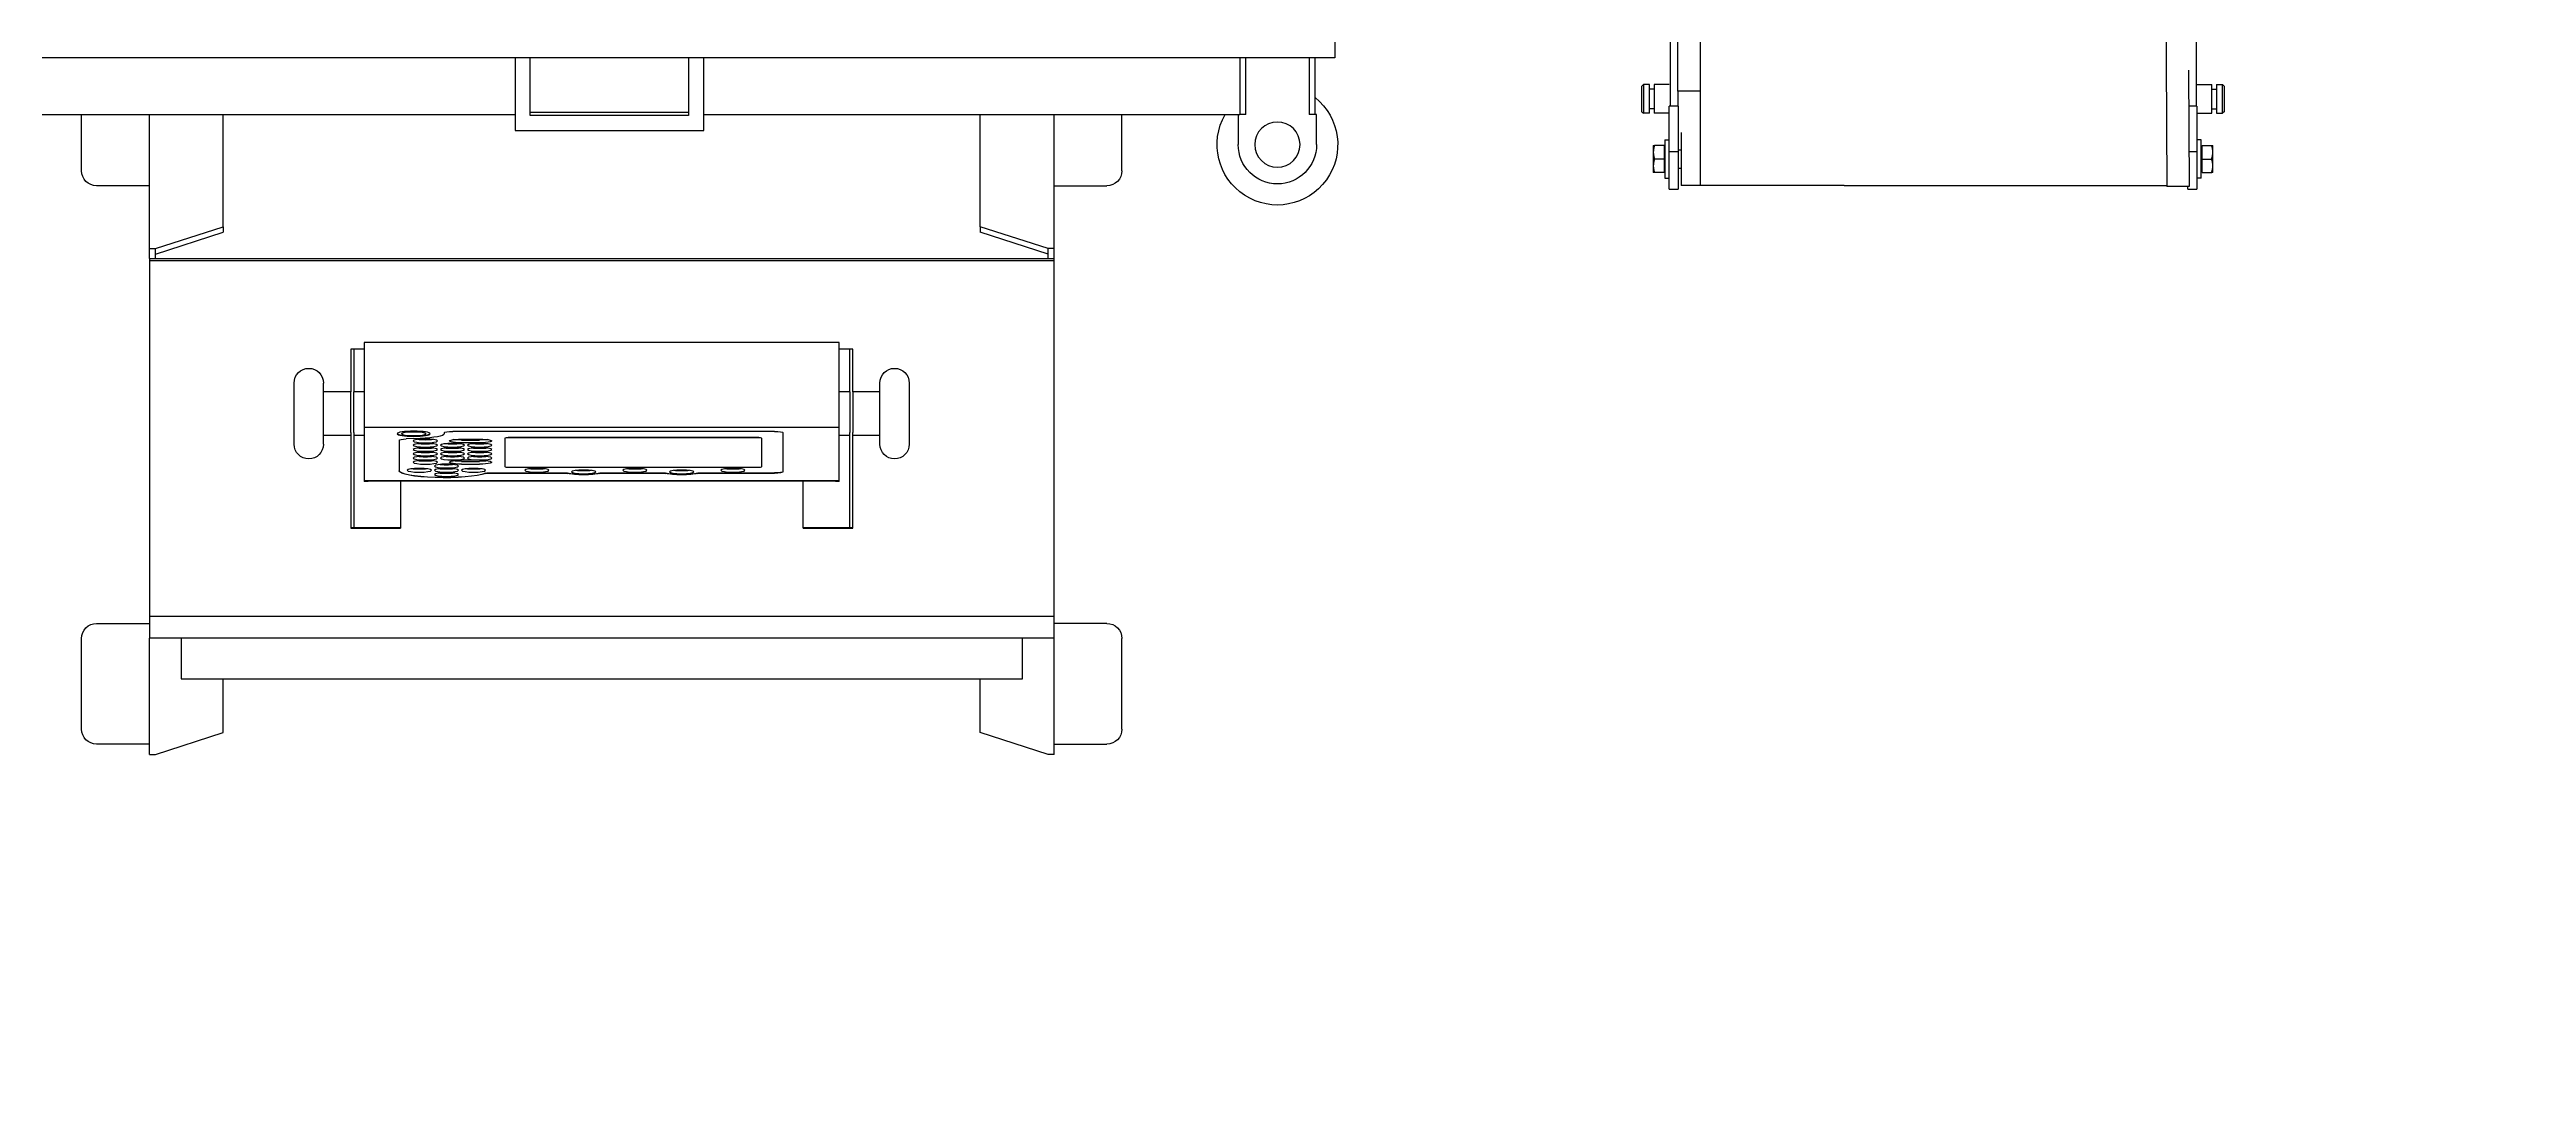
# Model space of a CAD drawing. Header units: inches. Extents: x -955375 to 106222, y -96450 to 64845.
# Drawn here: x 13323 to 14966, y 24587 to 25274 of the extents above; entities that cross this region are included whole.
import ezdxf

# ---------------------------------------------------------------- set-up
doc = ezdxf.new("R2010")
doc.units = ezdxf.units.IN
doc.header["$MEASUREMENT"] = 0
doc.linetypes.add('CONTINUA', pattern=[0])
doc.linetypes.add('SLD-Continua', pattern=[0])
doc.layers.add('ACHUTECH', color=24, linetype='Continuous', lineweight=18)
for name, color, linetype in [('DIBUJO', 2, 'Continuous'), ('SP-EQUIPO_NUEVO', 144, 'SLD-Continua'), ('SP-TRANSPORTADOR_NUEVO', 102, 'SLD-Continua')]:
    doc.layers.add(name, color=color, linetype=linetype)
doc.styles.get("Standard").update_dxf_attribs({"font": 'isocp2.shx'})
doc.dimstyles.new('SUPERPEQUEÑA', dxfattribs={"dimtxt": 0.1, "dimasz": 0.05, "dimexe": 0.1, "dimexo": 0.15, "dimgap": 0.05, "dimtad": 1, "dimzin": 0, "dimdsep": 46, "dimtxsty": 'Standard', "dimblk1": 'CRUZZ', "dimblk2": 'CRUZZ', "dimsah": 1, "dimcen": 0.03, "dimse1": 1, "dimse2": 1, "dimclrd": 109, "dimclre": 4, "dimclrt": 173, "dimadec": 0, "dimazin": 0, "dimtfac": 1, "dimtix": 1, "dimtmove": 1, "dimatfit": 3, "dimldrblk": 'CRUZZ', "dimfxl": 1, "dimtolj": 1, "dimtzin": 0, "dimlwd": -1, "dimarcsym": 0})

# ---------------------------------------------------------------- blocks, each defined once
blk = doc.blocks.new('CRUZ')
at = {"layer": 'DIBUJO', "color": 7, "lineweight": -3}
for p, q in [((-0.2, 0), (0.2, 0)), ((0, 0.2), (0, -0.2))]:
    blk.add_line(p, q, dxfattribs=at)
at = {"layer": 'DIBUJO', "color": 7, "lineweight": -3, "const_width": 0.05}
blk.add_lwpolyline([(0, 0, 1), (0, 0, 1)], format="xyb", close=True, dxfattribs=at)
blk = doc.blocks.new('CRUZZ')
at = {"layer": 'DIBUJO', "color": 3, "xscale": 10, "yscale": 10, "zscale": 10}
blk.add_blockref('CRUZ', (0, 0), dxfattribs=at)
blk = doc.blocks.new('*D201')
at = {"layer": 'ACHUTECH', "color": 7, "ltscale": 500, "transparency": 16777216}
blk.add_line((4340.1, 59153), (4340.1, 15437.3), dxfattribs=at)
at = {"layer": 'Defpoints', "color": 0, "linetype": 'CONTINUA', "ltscale": 500, "transparency": 16777216}
for p in [(21639.1, 59153.1), (4340.1, 15437.3), (6285.4, 15437.3)]:
    blk.add_point(p, dxfattribs=at)
at = {"layer": 'ACHUTECH', "color": 7, "linetype": 'CONTINUA', "ltscale": 500, "transparency": 16777216, "xscale": 0.05, "yscale": 0.05, "zscale": 0.05}
for p, rotation in [((4340.1, 59153.1), 90), ((4340.1, 15437.3), 270)]:
    blk.add_blockref('CRUZZ', p, dxfattribs=dict(at, rotation=rotation))
at = {"layer": 'ACHUTECH', "color": 7, "linetype": 'CONTINUA', "lineweight": 13, "ltscale": 500, "transparency": 16777216, "insert": (4340, 37295.2), "char_height": 0.15, "attachment_point": 5, "rotation": 90}
blk.add_mtext('\\A1;43715.81', dxfattribs=at)
blk = doc.blocks.new('yt-88')
for p, q in [((115825.3, 26220, -75), (115820.8, 26220, -75)), ((115820.8, 26212.9, -75), (115820.8, 26219.2, -75)), ((115834.3, 26220, -75), (115825.3, 26220, -75)), ((115829.8, 26212.9, -75), (115829.8, 26219.2, -75)), ((115838.8, 26220, -75), (115834.3, 26220, -75)), ((115838.8, 26212.9, -75), (115838.8, 26219.2, -75)), ((115861.1, 26227.5, -75), (115860.1, 26226.5, -75)), ((115879.1, 26226.5, -75), (115860.1, 26226.5, -75)), ((115860.1, 26222.5, -75), (115860.1, 26226.5, -75)), ((115860.1, 26222.5, -75), (115879.1, 26222.5, -75)), ((115879.1, 26219.5, -75), (115860.1, 26219.5, -75)), ((115860.1, 26209.5, -75), (115860.1, 26219.5, -75)), ((115861.1, 26227.5, -75), (115878.1, 26227.5, -75)), ((115863.1, 26219.5, -75), (115863.1, 26222.5, -75)), ((115876.1, 26219.5, -75), (115876.1, 26222.5, -75)), ((115878.1, 26227.5, -75), (115879.1, 26226.5, -75)), ((115879.1, 26222.5, -75), (115879.1, 26226.5, -75)), ((115879.1, 26209.5, -75), (115879.1, 26219.5, -75)), ((115809.8, 26209.5, -75), (115809.8, 26203.5, -75)), ((115809.8, 26209.5, -75), (115834.8, 26209.5, -75)), ((115834.8, 26203.5, -75), (115809.8, 26203.5, -75)), ((115847.3, 26201.5, -75), (115812.3, 26201.5, -75)), ((115812.3, 26093.5, -75), (115812.3, 26201.5, -75)), ((115842.5, 26212.3, -75), (115817.1, 26212.3, -75)), ((115817.1, 26212.3, -75), (115817.1, 26209.5, -75)), ((115829.8, 26212.9, -75), (115820.8, 26212.9, -75)), ((115821.5, 26212.9, -75), (115821.5, 26212.3, -75)), ((115823.8, 26203.5, -75), (115823.8, 26201.5, -75)), ((115838.8, 26212.9, -75), (115829.8, 26212.9, -75)), ((115834.8, 26209.5, -75), (115864.8, 26209.5, -75)), ((115834.8, 26209.5, -75), (115834.8, 26203.5, -75)), ((115864.8, 26203.5, -75), (115834.8, 26203.5, -75)), ((115835.8, 26203.5, -75), (115835.8, 26201.5, -75)), ((115838.1, 26212.9, -75), (115838.1, 26212.3, -75)), ((115842.5, 26212.3, -75), (115842.5, 26209.5, -75)), ((115864.8, 26203.5, -75), (115864.8, 26209.5, -75)), ((115864.8, 26208.5, -75), (117179.9, 26208.5, -75)), ((115864.8, 26203.5, -75), (115874.8, 26203.5, -75)), ((116976.9, 26204, -75), (115874.8, 26204, -75)), ((115874.8, 26189, -75), (115874.8, 26204, -75)), ((116011.6, 26189, -75), (115812.3, 26189, -75)), ((115812.3, 26093.5, -75), (115812.3, 25975.5, -75)), ((115812.3, 25975.5, -75), (115812.3, 25879.5, -75)), ((116013.3, 25880.5, -75), (115811.5, 25879.5, -75)), ((115811.5, 25864.5, -75), (115811.5, 25879.5, -75)), ((115809.8, 25865.5, -75), (115811.5, 25865.5, -75)), ((115809.8, 25865.5, -75), (115809.8, 25859.5, -75)), ((115834.8, 25859.5, -75), (115809.8, 25859.5, -75)), ((115888.6, 25865.1, -75), (115811.5, 25864.5, -75)), ((115817.1, 25856.7, -75), (115817.1, 25859.5, -75)), ((115817.1, 25856.7, -75), (115842.5, 25856.7, -75)), ((115821.5, 25856, -75), (115821.5, 25856.7, -75)), ((115834.8, 25864.5, -75), (115834.8, 25859.5, -75)), ((115864.8, 25859.5, -75), (115834.8, 25859.5, -75)), ((115838.1, 25856, -75), (115838.1, 25856.7, -75)), ((115842.5, 25856.7, -75), (115842.5, 25859.5, -75)), ((115860.1, 25859.5, -75), (115860.1, 25849.5, -75)), ((115864.8, 25859.5, -75), (115864.8, 25864.6, -75)), ((117179.9, 25860, -75), (115864.8, 25860, -75)), ((115879.1, 25859.5, -75), (115879.1, 25849.5, -75)), ((115820.8, 25856, -75), (115820.8, 25849.7, -75)), ((115820.8, 25856, -75), (115829.8, 25856, -75)), ((115820.8, 25848.9, -75), (115825.3, 25848.9, -75)), ((115825.3, 25848.9, -75), (115834.3, 25848.9, -75)), ((115829.8, 25856, -75), (115829.8, 25849.7, -75)), ((115829.8, 25856, -75), (115838.8, 25856, -75)), ((115834.3, 25848.9, -75), (115838.8, 25848.9, -75)), ((115838.8, 25856, -75), (115838.8, 25849.7, -75)), ((115860.1, 25849.5, -75), (115879.1, 25849.5, -75)), ((115879.1, 25846.5, -75), (115860.1, 25846.5, -75)), ((115860.1, 25846.5, -75), (115860.1, 25842.5, -75)), ((115860.1, 25842.5, -75), (115879.1, 25842.5, -75)), ((115861.1, 25841.5, -75), (115860.1, 25842.5, -75)), ((115878.1, 25841.5, -75), (115861.1, 25841.5, -75)), ((115863.1, 25849.5, -75), (115863.1, 25846.5, -75)), ((115876.1, 25849.5, -75), (115876.1, 25846.5, -75)), ((115878.1, 25841.5, -75), (115879.1, 25842.5, -75)), ((115879.1, 25846.5, -75), (115879.1, 25842.5, -75))]:
    blk.add_line(p, q)
for points in [[(115825.3, 26220, -75), (115823.3, 26220, -75), (115820.8, 26219.2, -75)], [(115820.8, 26219.2, -75), (115820.8, 26220, -75), (115820.8, 26220, -75)], [(115829.8, 26219.2, -75), (115827.4, 26220, -75), (115825.3, 26220, -75)], [(115834.3, 26220, -75), (115832.3, 26220, -75), (115829.8, 26219.2, -75)], [(115838.8, 26219.2, -75), (115836.4, 26220, -75), (115834.3, 26220, -75)], [(115838.8, 26220, -75), (115838.8, 26220, -75), (115838.8, 26219.2, -75)], [(115820.8, 25848.9, -75), (115820.8, 25848.9, -75), (115820.8, 25849.7, -75)], [(115820.8, 25849.7, -75), (115823.3, 25848.9, -75), (115825.3, 25848.9, -75)], [(115825.3, 25848.9, -75), (115827.4, 25848.9, -75), (115829.8, 25849.7, -75)], [(115829.8, 25849.7, -75), (115832.3, 25848.9, -75), (115834.3, 25848.9, -75)], [(115834.3, 25848.9, -75), (115836.4, 25848.9, -75), (115838.8, 25849.7, -75)], [(115838.8, 25849.7, -75), (115838.8, 25848.9, -75), (115838.8, 25848.9, -75)]]:
    blk.add_rational_spline(points, [1, 1.0379548493, 1], degree=2)
blk = doc.blocks.new('check W y acelerador')
at = {"layer": 'SP-EQUIPO_NUEVO'}
for p, q in [((104482.9, 28279.8), (104482.9, 28242.3)), ((104482.9, 28242.3), (105444.9, 28242.3)), ((104495.9, 28234.8), (104495.9, 28242.3)), ((104499.9, 28242.3), (104499.9, 28234.8)), ((104541.9, 28234.8), (104541.9, 28242.3)), ((104545.9, 28242.3), (104545.9, 28234.8)), ((104901.4, 28194.2), (104901.4, 28242.3)), ((104911.4, 28242.3), (104911.4, 28204.2)), ((105016.4, 28204.2), (105016.4, 28242.3)), ((105026.4, 28242.3), (105026.4, 28194.2)), ((104495.9, 28204.8), (104495.9, 28234.8)), ((104499.9, 28234.8), (104499.9, 28204.8)), ((104541.9, 28204.8), (104541.9, 28234.8)), ((104545.9, 28234.8), (104545.9, 28204.8)), ((105016.4, 28206.4), (104911.4, 28206.4)), ((104494.9, 28204.8), (104495.9, 28204.8)), ((104494.9, 28184.8), (104494.9, 28204.8)), ((104495.9, 28204.8), (104499.9, 28204.8)), ((104541.9, 28204.8), (104545.9, 28204.8)), ((104901.4, 28204.8), (104545.9, 28204.8)), ((104546.9, 28204.8), (104546.9, 28184.8)), ((104624, 28167.5), (104624, 28204.8)), ((104669, 28115.9), (104669, 28204.8)), ((104718, 28130.4), (104718, 28204.8)), ((105026.4, 28194.2), (104901.4, 28194.2)), ((104911.4, 28204.2), (105016.4, 28204.2)), ((105385.9, 28204.8), (105026.4, 28204.8)), ((105220, 28130.4), (105220, 28204.8)), ((105269, 28115.9), (105269, 28204.8)), ((105314, 28167.5), (105314, 28204.8)), ((104669, 28157.5), (104634, 28157.5)), ((105269, 28157.5), (105304, 28157.5)), ((104673, 28115.9), (104718, 28130.4)), ((104673, 28112.2), (104718, 28126.7)), ((104718, 28130.4), (104718, 28126.7)), ((105220, 28130.4), (105220, 28126.7)), ((105265, 28115.9), (105220, 28130.4)), ((105265, 28112.2), (105220, 28126.7)), ((104669, 28115.9), (104673, 28115.9)), ((104669, 28109.3), (104669, 28115.9)), ((104669, 28107.7), (104669, 28109.3)), ((105269, 28109.3), (104669, 28109.3)), ((104669, 27872), (104669, 28107.7)), ((104669, 28107.7), (105269, 28107.7)), ((104673, 28109.3), (104673, 28115.9)), ((105269, 28115.9), (105265, 28115.9)), ((105265, 28109.3), (105265, 28115.9)), ((105269, 28109.3), (105269, 28115.9)), ((105269, 28109.3), (105269, 28107.7)), ((105269, 28107.7), (105269, 27872)), ((104802.5, 28049.3), (104804.5, 28049.3)), ((104802.5, 28021), (104802.5, 28049.3)), ((104804.5, 28049.3), (104811.5, 28049.3)), ((104804.5, 28021), (104804.5, 28049.3)), ((104811.5, 28053.7), (105126.5, 28053.7)), ((104811.5, 27997.3), (104811.5, 28053.7)), ((105126.5, 28053.7), (105126.5, 27997.3)), ((105126.5, 28049.3), (105133.5, 28049.3)), ((105133.5, 28049.3), (105133.5, 28021)), ((105133.5, 28049.3), (105135.5, 28049.3)), ((105135.5, 28049.3), (105135.5, 28021)), ((104765, 27986.3), (104765, 28026.8)), ((104784.5, 27986.3), (104784.5, 28026.8)), ((105153.5, 27986.3), (105153.5, 28026.8)), ((105173, 27986.3), (105173, 28026.8)), ((104784.5, 28021), (104802.5, 28021)), ((104802.5, 28021), (104802.5, 27994.1)), ((104804.5, 28021), (104804.5, 27994.1)), ((104804.5, 28021), (104811.5, 28021)), ((105126.5, 28021), (105133.5, 28021)), ((105133.5, 27994.1), (105133.5, 28021)), ((105135.5, 27994.1), (105135.5, 28021)), ((105135.5, 28021), (105153.5, 28021)), ((104784.5, 27992), (104802.5, 27992)), ((104802.5, 27931), (104802.5, 27994.1)), ((104804.5, 27931), (104804.5, 27994.1)), ((104804.5, 27992), (104811.5, 27992)), ((104811.5, 27997.3), (105126.5, 27997.3)), ((104811.5, 27961.9), (104811.5, 27997.3)), ((104848.7, 27968), (104848.7, 27993.8)), ((104854.5, 27994.7), (105067.7, 27994.7)), ((105073.5, 27993.8), (105073.5, 27993.2)), ((105085.7, 27993.2), (105085.7, 27993.3)), ((105101.7, 27993.2), (105101.7, 27993.3)), ((105126.5, 27997.3), (105126.5, 27961.9)), ((105126.5, 27992), (105133.5, 27992)), ((105133.5, 27994.1), (105133.5, 27931)), ((105135.5, 27994.1), (105135.5, 27931)), ((105135.5, 27992), (105153.5, 27992)), ((104863, 27990.3), (104863, 27990.4)), ((104863, 27990.3), (104863, 27971.2)), ((105030, 27990.9), (104866, 27990.9)), ((105030, 27990.8), (104866, 27990.8)), ((105033, 27990.3), (105033, 27990.4)), ((105033, 27971.2), (105033, 27990.3)), ((105062, 27989.7), (105050, 27989.7)), ((105062, 27989), (105050, 27989)), ((105050, 27987.1), (105062, 27987.1)), ((105050, 27975.6), (105062, 27975.6)), ((105089.4, 27990.1), (105098.7, 27989.8)), ((105103.3, 27988.9), (105103.3, 27968.7)), ((104811.5, 27961.9), (105126.5, 27961.9)), ((104811.5, 27961.5), (104811.5, 27961.9)), ((104811.5, 27961.5), (104811.5, 27961.5)), ((104811.5, 27961.5), (104814, 27961.5)), ((104814, 27961.5), (104814, 27961.7)), ((104814, 27961.7), (105124, 27961.7)), ((104814, 27961.5), (104814, 27961.5)), ((104835.5, 27931), (104835.5, 27961.7)), ((104903.6, 27967.2), (104854.5, 27967.2)), ((104903.6, 27967.1), (104854.5, 27967.1)), ((104866, 27970.8), (105030, 27970.8)), ((104968.6, 27967.2), (104928.4, 27967.2)), ((104968.6, 27967.1), (104928.4, 27967.1)), ((105044.1, 27967.2), (104993.4, 27967.2)), ((105044.1, 27967.1), (104993.4, 27967.1)), ((105062, 27974.9), (105050, 27974.9)), ((105062, 27973.1), (105050, 27973.1)), ((105102.5, 27961.7), (105102.5, 27931)), ((105124, 27961.7), (105124, 27961.5)), ((105124, 27961.5), (105124, 27961.5)), ((105124, 27961.5), (105126.5, 27961.5)), ((105126.5, 27961.9), (105126.5, 27961.5)), ((105126.5, 27961.5), (105126.5, 27961.5)), ((104804.5, 27931), (104802.5, 27931)), ((104802.5, 27930.7), (104802.5, 27931)), ((104835.5, 27930.7), (104802.5, 27930.7)), ((104835.5, 27931), (104804.5, 27931)), ((104835.5, 27930.7), (104835.5, 27931)), ((105133.5, 27931), (105102.5, 27931)), ((105102.5, 27931), (105102.5, 27930.7)), ((105135.5, 27930.7), (105102.5, 27930.7)), ((105135.5, 27931), (105133.5, 27931)), ((105135.5, 27931), (105135.5, 27930.7)), ((104634, 27867.5), (104669, 27867.5)), ((104669, 27857.8), (104669, 27872)), ((104669, 27872), (105269, 27872)), ((105269, 27872), (105269, 27857.8)), ((105304, 27867.5), (105269, 27867.5)), ((104624, 27797.5), (104624, 27857.5)), ((104669, 27857.8), (105269, 27857.8)), ((104669, 27780.7), (104669, 27857.8)), ((104690, 27830.8), (104690, 27857.8)), ((105248, 27857.8), (105248, 27830.8)), ((105269, 27780.7), (105269, 27857.8)), ((105314, 27797.5), (105314, 27857.5)), ((105248, 27830.8), (104690, 27830.8)), ((104718, 27795.2), (104718, 27830.8)), ((105220, 27795.2), (105220, 27830.8)), ((104673, 27780.7), (104718, 27795.2)), ((105265, 27780.7), (105220, 27795.2)), ((104669, 27787.5), (104634, 27787.5)), ((104669, 27780.7), (104673, 27780.7)), ((105269, 27780.7), (105265, 27780.7)), ((105269, 27787.5), (105304, 27787.5))]:
    blk.add_line(p, q, dxfattribs=at)
blk.add_circle((104520.9, 28184.8), 15, dxfattribs=at)
for centre, radius, start, end in [((104520.9, 28184.8), 40, 128.6822, 30), ((104520.9, 28184.8), 26, 180, 0), ((104634, 28167.5), 10, 180, 270), ((105304, 28167.5), 10, 270, 0), ((104774.8, 28026.8), 9.75, 0, 180), ((105163.3, 28026.8), 9.75, 0, 180), ((104774.8, 27986.3), 9.75, 180, 0), ((105163.3, 27986.3), 9.75, 180, 0), ((104634, 27857.5), 10, 90, 180), ((105304, 27857.5), 10, 0, 90), ((104634, 27797.5), 10, 180, 270), ((105304, 27797.5), 10, 270, 0)]:
    blk.add_arc(centre, radius, start, end, dxfattribs=at)
for centre, major_axis, start_param, end_param in [((104854.5, 27993.8), (-5.8, 0), 4.712389, 6.283185), ((105067.7, 27993.8), (5.8, 0), 0, 1.570796), ((105093.7, 27993.2), (-20.2, 0), 0, 1.358194), ((105093.7, 27993.3), (11, 0), 3.17027, 6.254508), ((105093.7, 27993.3), (8, 0), 0, 3.141593), ((104866, 27990.4), (-3, 0), 4.712389, 6.283185), ((104866, 27990.3), (-3, 0), 4.712389, 6.283185), ((105030, 27990.4), (3, 0), 0, 1.570796), ((105030, 27990.3), (3, 0), 0, 1.570796), ((105050, 27988.4), (-8, 0), 4.712389, 7.853982), ((105050, 27974.3), (-8, 0), 4.712389, 7.853982), ((105050, 27990.3), (-8, 0), 0.846686, 1.570796), ((105050, 27987.5), (-8, 0), 0.846686, 2.294906), ((105050, 27984.6), (-8, 0), 0.846686, 2.294906), ((105050, 27981.8), (-8, 0), 0.846686, 2.294906), ((105050, 27979), (-8, 0), 0.846686, 2.294906), ((105062, 27988.4), (8, 0), 4.712389, 7.853982), ((105062, 27990.3), (-8, 0), 1.570796, 2.294906), ((105062, 27974.3), (8, 0), 4.712389, 7.853982), ((105068, 27987.5), (-8, 0), 0.846686, 2.294906), ((105068, 27984.6), (-8, 0), 0.846686, 2.294906), ((105068, 27981.8), (-8, 0), 0.846686, 2.294906), ((105068, 27979), (-8, 0), 0.846686, 2.294906), ((105086, 27990.3), (-8, 0), 0.846686, 2.294906), ((105086, 27987.5), (-8, 0), 0.846686, 2.294906), ((105086, 27984.6), (-8, 0), 0.846686, 2.294906), ((105086, 27981.8), (-8, 0), 0.846686, 2.294906), ((105086, 27979), (-8, 0), 0.846686, 2.294906), ((105097.5, 27988.9), (5.8, 0), 0, 1.358194), ((104854.5, 27968.1), (-5.8, 0), 0, 1.570796), ((104854.5, 27968), (-5.8, 0), 0, 1.570796), ((104866, 27971.2), (-3, 0), 0, 1.570796), ((104882, 27970.9), (-8, 0), 0.846686, 2.294906), ((104903.6, 27966.9), (-2.2, 0), 3.628457, 4.712389), ((104903.6, 27966.8), (-2.2, 0), 3.628457, 4.712389), ((104916, 27967.9), (-11.8, 0), 0.486865, 2.654728), ((104916, 27967.8), (-11.8, 0), 0.486865, 2.654728), ((104916, 27969.8), (-8, 0), 0.846686, 2.294906), ((104928.4, 27966.9), (-2.2, 0), 4.712389, 5.796321), ((104928.4, 27966.8), (-2.2, 0), 4.712389, 5.796321), ((104947, 27970.9), (-8, 0), 0.846686, 2.294906), ((104968.6, 27966.9), (-2.2, 0), 3.628457, 4.712389), ((104968.6, 27966.8), (-2.2, 0), 3.628457, 4.712389), ((104981, 27967.9), (-11.8, 0), 0.486865, 2.654728), ((104981, 27967.8), (-11.8, 0), 0.486865, 2.654728), ((104981, 27969.8), (-8, 0), 0.846686, 2.294906), ((104993.4, 27966.9), (-2.2, 0), 4.712389, 5.796321), ((104993.4, 27966.8), (-2.2, 0), 4.712389, 5.796321), ((105012, 27970.9), (-8, 0), 0.846686, 2.294906), ((105030, 27971.2), (3, 0), 4.712389, 6.283185), ((105044.1, 27966.9), (-2.2, 0), 3.544941, 4.712389), ((105044.1, 27966.8), (-2.2, 0), 3.544941, 4.712389), ((105050, 27976.2), (-8, 0), 0.846686, 1.570796), ((105073.5, 27968.8), (29.8, 0), 3.544941, 6.283185), ((105073.5, 27968.7), (29.8, 0), 3.544941, 6.283185), ((105054, 27970.9), (-8, 0), 0.846686, 2.294906), ((105062, 27976.2), (-8, 0), 1.570796, 2.294906), ((105072, 27973.7), (-8, 0), 0.846686, 2.294906), ((105072, 27970.9), (-8, 0), 0.846686, 2.294906), ((105072, 27968), (-8, 0), 0.846686, 2.294906), ((105086, 27976.2), (-8, 0), 0.846686, 2.294906), ((105090, 27970.9), (-8, 0), 0.846686, 2.294906)]:
    blk.add_ellipse(centre, major_axis=major_axis, ratio=0.156571, start_param=start_param, end_param=end_param, dxfattribs=at)
for centre, major_axis in [((105093.7, 27993.2), (-11, 0)), ((105093.7, 27993.2), (-8, 0)), ((105050, 27985.6), (-8, 0)), ((105050, 27982.8), (-8, 0)), ((105050, 27979.9), (-8, 0)), ((105050, 27977.1), (-8, 0)), ((105068, 27985.6), (-8, 0)), ((105068, 27982.8), (-8, 0)), ((105068, 27979.9), (-8, 0)), ((105068, 27977.1), (-8, 0)), ((105086, 27988.4), (-8, 0)), ((105086, 27985.6), (-8, 0)), ((105086, 27982.8), (-8, 0)), ((105086, 27979.9), (-8, 0)), ((105086, 27977.1), (-8, 0)), ((105086, 27974.3), (-8, 0)), ((104882, 27969), (-8, 0)), ((104916, 27967.9), (-8, 0)), ((104947, 27969), (-8, 0)), ((104981, 27967.9), (-8, 0)), ((105012, 27969), (-8, 0)), ((105054, 27969), (-8, 0)), ((105072, 27971.8), (-8, 0)), ((105072, 27969), (-8, 0)), ((105072, 27966.2), (-8, 0)), ((105090, 27969), (-8, 0))]:
    blk.add_ellipse(centre, major_axis=major_axis, ratio=0.156571, dxfattribs=at)

msp = doc.modelspace()

# ---------------------------------------------------------------- block references
at = {"lineweight": 0, "xscale": -1}
msp.add_blockref('check W y acelerador', (118658.591, -2974.143), dxfattribs=at)
at = {"layer": 'SP-TRANSPORTADOR_NUEVO', "rotation": 90}
msp.add_blockref('yt-88', (40606.983, -90628.679, 75), dxfattribs=at)

# ---------------------------------------------------------------- dimensions: what is measured, and where the dimension line sits
at = {"layer": 'ACHUTECH', "color": 7, "linetype": 'CONTINUA', "lineweight": 13, "ltscale": 500}
dim = msp.add_linear_dim(base=(4340.116, 15437.278), p1=(21639.15, 59153.085), p2=(6285.39, 15437.278), angle=90, dimstyle='SUPERPEQUEÑA', override={"dimtxt": 0.15, "dimgap": 0.02, "dimclrd": 7, "dimclrt": 7, "dimfxl": 0.2}, dxfattribs=at)
dim.commit()
dim.dimension.update_dxf_attribs({"geometry": '*D201', "text_midpoint": (4340.021, 37295.181)})

doc.saveas('drawing.dxf')
